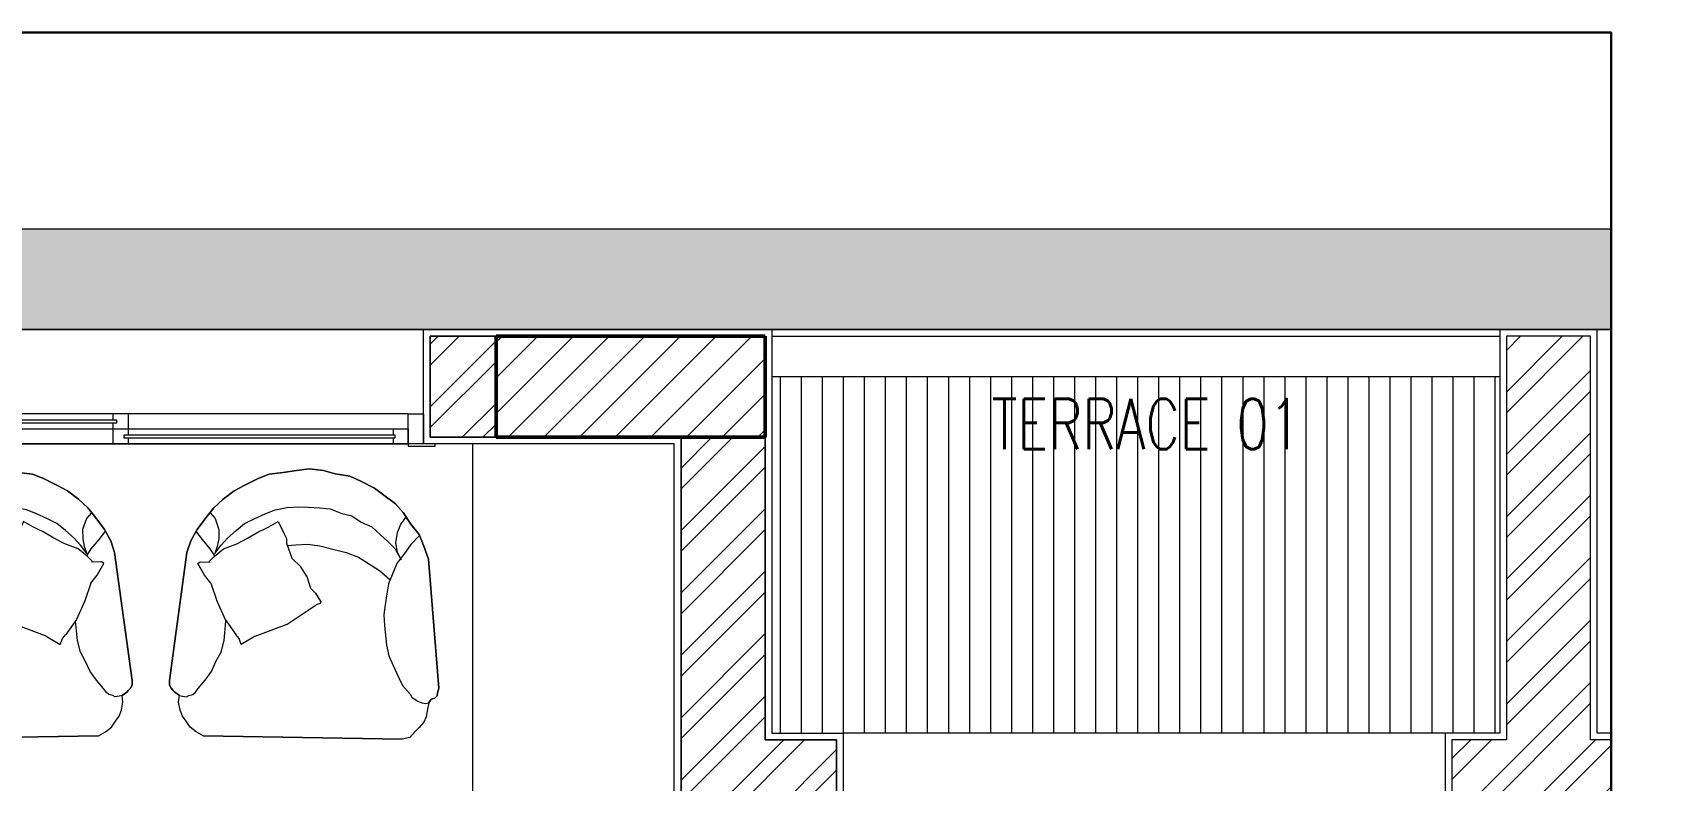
# Model space of a CAD drawing. Header units: metres. Extents: x 0 to 104350, y 982 to 43174.
# Drawn here: x 68935 to 73746, y 24393 to 26618 of the extents above; entities that cross this region are included whole.
import ezdxf
from ezdxf.xclip import XClip

# ---------------------------------------------------------------- set-up
doc = ezdxf.new("R2010")
doc.units = ezdxf.units.M
doc.header["$XCLIPFRAME"] = 2
doc.set_wipeout_variables(frame=1)
doc.linetypes.add('DASHED2', pattern=[0.375, 0.25, -0.125])
doc.linetypes.add('DOT2', pattern=[0.125, 0, -0.125])
doc.layers.get('0').update_dxf_attribs({"lineweight": 30})
for name, color, linetype, lineweight in [('A-ANNO-DIMS', 1, 'Continuous', 0), ('A-ANNO-HATCH', 9, 'Continuous', 9), ('A-CLNG-GRID', 2, 'Continuous', 5), ('A-ELEV-BACK', 1, 'Continuous', 0), ('A-FLOR-OVHD', 1, 'DASHED2', 0), ('A-FURN', 8, 'Continuous', 0), ('A-ROOM-NMBR', 1, 'Continuous', 0), ('A-WALL', 3, 'Continuous', 18), ('A-WINDOW', 10, 'Continuous', 5), ('G-ANNO-HATCH', 8, 'Continuous', 0), ('HATCH', 8, 'Continuous', 0), ('S-COLS', 52, 'Continuous', 9)]:
    doc.layers.add(name, color=color, linetype=linetype, lineweight=lineweight)
doc.styles.add('$2$08-M-BLDG-1_50', font='romans.shx', dxfattribs={"width": 0.75, "height": 150})
doc.styles.add('Al-Jazi-text-100', font='romans.shx', dxfattribs={"width": 0.75, "height": 150})
doc.dimstyles.new('Al-Jazi-DIM 100', dxfattribs={"dimtxt": 150, "dimasz": 120, "dimexe": 0, "dimexo": 150, "dimgap": 50, "dimtad": 1, "dimlfac": 0.001, "dimzin": 1, "dimdsep": 46, "dimtxsty": 'Al-Jazi-text-100', "dimblk": 'ARCHTICK', "dimcen": 150, "dimclrd": 1, "dimclre": 256, "dimclrt": 2, "dimadec": 0, "dimazin": 0, "dimtfac": 1, "dimtix": 1, "dimtmove": 2, "dimatfit": 2, "dimfxl": 150, "dimtfill": 1, "dimtolj": 1, "dimlwd": 5, "dimlwe": 5, "dimarcsym": 0})
pattern_1 = [(45, (-134304.42, 35283.02), (-92.807765, 92.807765), []), (45, (-134242.55, 35283.02), (-92.807765, 92.807765), [])]

# ---------------------------------------------------------------- blocks, each defined once
blk = doc.blocks.new('sofa-46')
at = {"linetype": 'Continuous'}
blk.add_wipeout([(-0.348, 0.7802), (-0.3643, 0.7695), (-0.3779, 0.7561), (-0.3834, 0.7453), (-0.3835, 0.7291), (-0.3792, 0.693), (-0.3728, 0.6397), (-0.3677, 0.5975), (-0.3634, 0.5612), (-0.3568, 0.5062), (-0.3514, 0.4613), (-0.33, 0.2832), (-0.3168, 0.2426), (-0.2955, 0.202), (-0.2394, 0.1259), (-0.2072, 0.096), (-0.1696, 0.066), (-0.1105, 0.0346), (-0.0486, 0.0058), (0, 0), (0.0458, -0.0084), (0.0917, -0.0142), (0.1403, -0.0091), (0.1809, 0.0014), (0.2323, 0.0091), (0.2702, 0.025), (0.319, 0.049), (0.3515, 0.073), (0.3923, 0.1025), (0.4195, 0.132), (0.4468, 0.1723), (0.4767, 0.2071), (0.4932, 0.2475), (0.5097, 0.2933), (0.5535, 0.7412), (0.5482, 0.7574), (0.5483, 0.7682), (0.5403, 0.7764), (0.5268, 0.7792), (0.5188, 0.7927), (0.511, 0.8414), (0.5031, 0.8604), (0.487, 0.8794), (0.4736, 0.893), (0.4549, 0.9147), (0.4279, 0.9203), (-0.2633, 0.9199), (-0.3094, 0.8906), (-0.3231, 0.8691), (-0.3367, 0.853), (-0.345, 0.8314), (-0.3506, 0.8045)], dxfattribs=at)
at = {"color": 0, "linetype": 'ByBlock'}
for p, q in [((-0.2877, 0.9066), (-0.3094, 0.8906)), ((-0.2877, 0.9066), (-0.3094, 0.8906)), ((-0.2633, 0.9199), (-0.2877, 0.9066)), ((-0.2633, 0.9199), (-0.2877, 0.9066)), ((0.4279, 0.9203), (-0.2633, 0.9199)), ((-0.2633, 0.9199), (0.4279, 0.9203)), ((0.4549, 0.9147), (0.4279, 0.9203)), ((0.4549, 0.9147), (0.4279, 0.9203)), ((0.4736, 0.893), (0.4549, 0.9147)), ((0.4736, 0.893), (0.4549, 0.9147)), ((-0.3367, 0.853), (-0.345, 0.8314)), ((-0.3367, 0.853), (-0.345, 0.8314)), ((-0.3231, 0.8691), (-0.3367, 0.853)), ((-0.3231, 0.8691), (-0.3367, 0.853)), ((-0.3094, 0.8906), (-0.3231, 0.8691)), ((-0.3094, 0.8906), (-0.3231, 0.8691)), ((0.487, 0.8794), (0.4736, 0.893)), ((0.487, 0.8794), (0.4736, 0.893)), ((0.5031, 0.8604), (0.487, 0.8794)), ((0.5031, 0.8604), (0.487, 0.8794)), ((0.511, 0.8414), (0.5031, 0.8604)), ((0.511, 0.8414), (0.5031, 0.8604)), ((-0.345, 0.8314), (-0.3506, 0.8045)), ((-0.345, 0.8314), (-0.3506, 0.8045)), ((-0.3506, 0.8045), (-0.348, 0.7802)), ((-0.3506, 0.8045), (-0.348, 0.7802)), ((0.4809, 0.7876), (0.4945, 0.7929)), ((0.4945, 0.7929), (0.508, 0.7955)), ((0.508, 0.7955), (0.5188, 0.7927)), ((0.5162, 0.809), (0.511, 0.8414)), ((0.5162, 0.809), (0.511, 0.8414)), ((0.5188, 0.7927), (0.5162, 0.809)), ((0.5188, 0.7927), (0.5162, 0.809)), ((0.5268, 0.7792), (0.5188, 0.7927)), ((0.5188, 0.7927), (0.5268, 0.7792)), ((-0.3834, 0.7453), (-0.3835, 0.7291)), ((-0.3835, 0.7291), (-0.3834, 0.7453)), ((-0.3779, 0.7561), (-0.3834, 0.7453)), ((-0.3834, 0.7453), (-0.3779, 0.7561)), ((-0.3698, 0.7641), (-0.3779, 0.7561)), ((-0.3779, 0.7561), (-0.3698, 0.7641)), ((-0.3643, 0.7695), (-0.3698, 0.7641)), ((-0.3698, 0.7641), (-0.3643, 0.7695)), ((-0.348, 0.7802), (-0.3643, 0.7695)), ((-0.3643, 0.7695), (-0.348, 0.7802)), ((-0.348, 0.7802), (-0.3372, 0.7828)), ((-0.3372, 0.7828), (-0.3237, 0.7854)), ((-0.3237, 0.7854), (-0.3156, 0.7799)), ((-0.3156, 0.7799), (-0.3022, 0.7771)), ((-0.3022, 0.7771), (-0.2941, 0.769)), ((-0.2941, 0.769), (-0.2834, 0.7554)), ((-0.2834, 0.7554), (-0.2593, 0.7255)), ((0.4128, 0.7044), (0.4265, 0.734)), ((0.4265, 0.734), (0.4538, 0.7635)), ((0.4538, 0.7635), (0.4592, 0.7743)), ((0.4592, 0.7743), (0.4674, 0.7796)), ((0.4674, 0.7796), (0.4809, 0.7876)), ((0.5097, 0.2933), (0.5535, 0.7412)), ((0.5535, 0.7412), (0.5097, 0.2933)), ((0.5403, 0.7764), (0.5268, 0.7792)), ((0.5268, 0.7792), (0.5403, 0.7764)), ((0.5483, 0.7682), (0.5403, 0.7764)), ((0.5403, 0.7764), (0.5483, 0.7682)), ((0.5482, 0.7574), (0.5483, 0.7682)), ((0.5483, 0.7682), (0.5482, 0.7574)), ((0.5535, 0.7412), (0.5482, 0.7574)), ((0.5482, 0.7574), (0.5535, 0.7412)), ((-0.3835, 0.7291), (-0.33, 0.2832)), ((-0.33, 0.2832), (-0.3835, 0.7291)), ((-0.2593, 0.7255), (-0.2379, 0.6956)), ((-0.2379, 0.6956), (-0.222, 0.6577)), ((0.3936, 0.6641), (0.4128, 0.7044)), ((-0.222, 0.6577), (-0.206, 0.6279)), ((-0.206, 0.6279), (-0.1955, 0.5873)), ((0.3688, 0.594), (0.3772, 0.6318)), ((0.3772, 0.6318), (0.3936, 0.6641)), ((-0.1955, 0.5873), (-0.1906, 0.5198)), ((-0.1934, 0.5144), (-0.1552, 0.5654)), ((-0.1443, 0.5789), (-0.1552, 0.5654)), ((-0.136, 0.6004), (-0.1443, 0.5789)), ((-0.0877, 0.5704), (-0.136, 0.6004)), ((-0.0877, 0.5704), (0.0227, 0.5263)), ((0.3602, 0.5266), (0.3688, 0.594)), ((-0.2235, 0.4498), (-0.1934, 0.5144)), ((0.0227, 0.5263), (0.1221, 0.4581)), ((0.3573, 0.4888), (0.3602, 0.5266)), ((0.1356, 0.4526), (0.1221, 0.4581)), ((0.1383, 0.4472), (0.1356, 0.4526)), ((0.3624, 0.4537), (0.3573, 0.4888)), ((0.3675, 0.4158), (0.3624, 0.4537)), ((-0.2456, 0.3879), (-0.2235, 0.4498)), ((0.1028, 0.4016), (0.089, 0.3612)), ((0.1028, 0.4016), (0.1191, 0.4176)), ((0.1191, 0.4176), (0.1383, 0.4472)), ((0.3727, 0.3807), (0.3675, 0.4158)), ((-0.2674, 0.3611), (-0.292, 0.3207)), ((-0.2456, 0.3879), (-0.2674, 0.3611)), ((0.089, 0.3612), (0.0672, 0.3262)), ((0.3399, 0.335), (0.3753, 0.3645)), ((0.3886, 0.3374), (0.3727, 0.3807)), ((-0.33, 0.2832), (-0.3168, 0.2426)), ((-0.3168, 0.2426), (-0.33, 0.2832)), ((-0.292, 0.3207), (-0.2839, 0.3153)), ((-0.2839, 0.3153), (-0.2488, 0.315)), ((-0.2355, 0.296), (-0.2542, 0.3151)), ((-0.2328, 0.2933), (-0.2491, 0.2691)), ((-0.2355, 0.296), (-0.2033, 0.2688)), ((-0.2249, 0.2608), (-0.2328, 0.2852)), ((-0.2328, 0.2852), (-0.2114, 0.2553)), ((0.0153, 0.2456), (0.0346, 0.2968)), ((0.0672, 0.3262), (0.0346, 0.2968)), ((0.2234, 0.2738), (0.2667, 0.2897)), ((0.2667, 0.2897), (0.302, 0.311)), ((0.302, 0.311), (0.3399, 0.335)), ((0.4018, 0.3076), (0.3886, 0.3374)), ((0.3934, 0.259), (0.4153, 0.2967)), ((0.4153, 0.2967), (0.4016, 0.2698)), ((0.4259, 0.275), (0.4018, 0.3076)), ((0.4153, 0.2967), (0.4129, 0.2926)), ((0.4129, 0.2926), (0.4131, 0.2924)), ((0.4131, 0.2924), (0.4153, 0.2967)), ((0.4932, 0.2475), (0.5097, 0.2933)), ((0.5097, 0.2933), (0.4932, 0.2475)), ((-0.3168, 0.2426), (-0.2955, 0.202)), ((-0.2955, 0.202), (-0.3168, 0.2426)), ((-0.2764, 0.2369), (-0.3009, 0.2074)), ((-0.2491, 0.2691), (-0.2764, 0.2369)), ((-0.2197, 0.2338), (-0.2249, 0.2608)), ((-0.2199, 0.2014), (-0.2197, 0.2338)), ((-0.2114, 0.2553), (-0.19, 0.2309)), ((-0.2033, 0.2688), (-0.1575, 0.2496)), ((-0.19, 0.2309), (-0.1605, 0.2037)), ((-0.1575, 0.2496), (-0.1198, 0.2304)), ((-0.1198, 0.2304), (-0.0849, 0.2085)), ((0.0042, 0.2079), (0.0152, 0.2294)), ((0.0152, 0.2294), (0.0153, 0.2456)), ((0.018, 0.2537), (0.0477, 0.2508)), ((0.0477, 0.2508), (0.0882, 0.2478)), ((0.0882, 0.2478), (0.1314, 0.2529)), ((0.1314, 0.2529), (0.1774, 0.2633)), ((0.1774, 0.2633), (0.2234, 0.2738)), ((0.3417, 0.2108), (0.3662, 0.2322)), ((0.3662, 0.2322), (0.3934, 0.259)), ((0.4016, 0.2698), (0.3959, 0.2374)), ((0.3959, 0.2374), (0.4011, 0.2023)), ((0.4473, 0.2425), (0.4259, 0.275)), ((0.4768, 0.2125), (0.4473, 0.2425)), ((0.4767, 0.2071), (0.4932, 0.2475)), ((0.4932, 0.2475), (0.4767, 0.2071)), ((-0.2955, 0.202), (-0.2661, 0.1612)), ((-0.2661, 0.1612), (-0.2955, 0.202)), ((-0.2337, 0.1637), (-0.2199, 0.2014)), ((-0.1605, 0.2037), (-0.131, 0.1792)), ((-0.131, 0.1792), (-0.0987, 0.1627)), ((-0.0849, 0.2085), (-0.058, 0.1948)), ((-0.058, 0.1948), (-0.0472, 0.1893)), ((-0.0472, 0.1893), (-0.015, 0.1702)), ((-0.015, 0.1702), (0.0042, 0.2079)), ((0.2739, 0.1681), (0.3118, 0.184)), ((0.3118, 0.184), (0.3417, 0.2108)), ((0.4011, 0.2023), (0.4117, 0.1725)), ((0.4117, 0.1725), (0.4304, 0.1481)), ((0.4195, 0.132), (0.4468, 0.1723)), ((0.4468, 0.1723), (0.4195, 0.132)), ((0.4468, 0.1723), (0.4767, 0.2071)), ((0.4767, 0.2071), (0.4468, 0.1723)), ((-0.2661, 0.1612), (-0.2394, 0.1259)), ((-0.2394, 0.1259), (-0.2661, 0.1612)), ((-0.2501, 0.1449), (-0.2337, 0.1637)), ((-0.2394, 0.1259), (-0.2072, 0.096)), ((-0.2072, 0.096), (-0.2394, 0.1259)), ((-0.0987, 0.1627), (-0.0584, 0.1435)), ((-0.0584, 0.1435), (-0.0261, 0.1298)), ((-0.0261, 0.1298), (0.0144, 0.1214)), ((0.0144, 0.1214), (0.0549, 0.1184)), ((0.0549, 0.1184), (0.09, 0.1181)), ((0.09, 0.1181), (0.1278, 0.1206)), ((0.1278, 0.1206), (0.1656, 0.123)), ((0.1656, 0.123), (0.2062, 0.1389)), ((0.2062, 0.1389), (0.2414, 0.1467)), ((0.2414, 0.1467), (0.2739, 0.1681)), ((0.3923, 0.1025), (0.4195, 0.132)), ((0.4195, 0.132), (0.3923, 0.1025)), ((-0.2072, 0.096), (-0.1696, 0.066)), ((-0.1696, 0.066), (-0.2072, 0.096)), ((-0.1696, 0.066), (-0.1347, 0.0469)), ((-0.1347, 0.0469), (-0.1696, 0.066)), ((0.319, 0.049), (0.3515, 0.073)), ((0.3515, 0.073), (0.319, 0.049)), ((0.3515, 0.073), (0.3923, 0.1025)), ((0.3923, 0.1025), (0.3515, 0.073)), ((-0.1347, 0.0469), (-0.0862, 0.0222)), ((-0.0862, 0.0222), (-0.1347, 0.0469)), ((-0.0862, 0.0222), (-0.0486, 0.0058)), ((-0.0486, 0.0058), (-0.0862, 0.0222)), ((-0.0486, 0.0058), (0, 0)), ((0, 0), (-0.0486, 0.0058)), ((0, 0), (0.0458, -0.0084)), ((0.0458, -0.0084), (0, 0)), ((0.1403, -0.0091), (0.1809, 0.0014)), ((0.1809, 0.0014), (0.1403, -0.0091)), ((0.1809, 0.0014), (0.2323, 0.0091)), ((0.2323, 0.0091), (0.1809, 0.0014)), ((0.2323, 0.0091), (0.2702, 0.025)), ((0.2702, 0.025), (0.2323, 0.0091)), ((0.2702, 0.025), (0.319, 0.049)), ((0.319, 0.049), (0.2702, 0.025)), ((0.0458, -0.0084), (0.0917, -0.0142)), ((0.0917, -0.0142), (0.0458, -0.0084)), ((0.0917, -0.0142), (0.1403, -0.0091)), ((0.1403, -0.0091), (0.0917, -0.0142))]:
    blk.add_line(p, q, dxfattribs=at)
blk = doc.blocks.new('*U124')
for p, q in [((-0.235, 0.0895), (1.475, 0.0895)), ((-0.235, 0.0448), (-0.235, 0.0895)), ((0.598, 0.0895), (0.598, 0.026)), ((0.643, 0.0895), (0.643, 0.071)), ((0.643, 0.063), (0.643, 0)), ((1.43, 0.0895), (1.43, 0.071)), ((1.43, 0.063), (1.43, 0.0448)), ((1.475, 0.0895), (1.475, 0.0448)), ((1.475, 0.0448), (-0.235, 0.0448)), ((1.475, 0.0448), (-0.235, 0.0448)), ((-0.235, 0.0448), (-0.235, 0)), ((-0.235, 0), (1.475, 0)), ((-0.19, 0.0445), (-0.19, 0.026)), ((-0.19, 0.018), (-0.19, 0)), ((0.598, 0.018), (0.598, 0)), ((1.475, 0), (1.475, 0.0448))]:
    blk.add_line(p, q)
for points in [[(-0.235, 0.0895), (-0.28, 0.0895), (-0.28, 0), (-0.235, 0)], [(-0.235, 0.0895), (1.475, 0.0895), (1.475, 0), (-0.235, 0)], [(0.6316, 0.071), (1.4363, 0.071), (1.4363, 0.063), (0.6316, 0.063)], [(1.475, 0.0895), (1.52, 0.0895), (1.52, 0), (1.475, 0)], [(-0.315, 0), (-0.235, 0), (-0.235, -0.0069), (-0.315, -0.0069)], [(-0.1963, 0.026), (0.6102, 0.026), (0.6102, 0.018), (-0.1963, 0.018)], [(1.555, 0), (1.475, 0), (1.475, -0.0069), (1.555, -0.0069)]]:
    blk.add_lwpolyline(points, close=True)
blk = doc.blocks.new('hjnhgfhgn')
at = {"layer": 'A-FLOR-OVHD'}
blk.add_lwpolyline([(102065.4, -9448.9), (106681, -9449.1), (106681.1, -9249.2), (119821.4, -9248.9), (119821.4, -9448.8), (124432.6, -9448.8), (124432.6, -9748.8), (119521.4, -9748.8), (119521.4, -9548.8), (118379, -9549.7), (118379.3, -9548.8), (116502.9, -9548.8), (116502.9, -9549.9), (110624.8, -9549.9), (110624.9, -9548.9), (107856.9, -9548.8), (107856.9, -9548.8), (106976.6, -9548.8), (106976.6, -9748.8), (102065.4, -9748.8)], close=True, dxfattribs=at)
blk = doc.blocks.new('B GF')
at = {"layer": 'A-ANNO-HATCH', "true_color": 0x939598}
h = blk.add_hatch(dxfattribs=at)
h.set_pattern_fill('AR-CONC', color=252, scale=50)
h.set_pattern_definition([(50, (0, -9699.07), (358.6301, -31.37607), [37.5, -412.5]), (355, (0, -9699.07), (-69.3757, 376.0961), [30, -330]), (100.45144, (29.9, -9701.7), (289.2544, 344.72), [31.8701, -350.57106]), (46.1842, (0, -9599.07), (533.6207, -82.7596), [56.25, -618.75]), (96.63564, (44.47, -9605.96), (467.331, 487.0593), [47.8052, -525.8569]), (351.18416, (0, -9599.07), (467.331, 487.0593), [45, -495]), (21, (50, -9624.07), (298.45353, -201.30945), [37.5, -412.5]), (326, (50, -9624.07), (121.6577, 362.575), [30, -330]), (71.45144, (74.87, -9640.84), (420.1112, 161.2656), [31.8701, -350.57106]), (37.5, (0, -9699.07), (6.07993, 166.44693), [0, -326, 0, -335, 0, -331.25]), (7.5, (0, -9699.07), (131.53477, 197.20586), [0, -191, 0, -318.5, 0, -126.25]), (327.5, (-111.5, -9699.07), (266.91122, -11.27744), [0, -125, 0, -390, 0, -517.5]), (317.5, (-161.5, -9699.07), (291.5931, 50.0525), [0, -162.5, 0, -259, 0, -367.5])])
h.paths.add_polyline_path([(161718.1, -9548.8), (161711.7, -9248.4), (163283.3, -9248.4), (163289.7, -9548.8)])
h.paths.add_polyline_path([(169559.5, -9748.8), (169559.5, -9448.8), (167070, -9448.8), (167070, -9248.8), (153928.5, -9249.1), (153930.7, -9449.1), (151437.9, -9448.8), (151435.8, -9748.8), (154229.7, -9748.8), (154229.7, -9548.8), (166691, -9548.9), (166691, -9748.9), (171671.1, -9748.8), (171671.1, -9748.8)])
at = {"layer": 'A-ELEV-BACK'}
blk.add_lwpolyline([(171671.1, -9448.8), (171671.1, -9748.8), (166691, -9748.9), (166691, -9548.9), (154229.6, -9548.8), (154229.6, -9748.8), (151435.8, -9748.8), (151435.8, -9448.8), (153929.6, -9449.1), (153929.6, -9249.1), (167070, -9248.8), (167070, -9448.8)], close=True, dxfattribs=at)
blk = doc.blocks.new('M_Concrete-Rectangular-Column - C4-300_800-556694-0-6-4th floor columns')
at = {"layer": 'S-COLS'}
h = blk.add_hatch(dxfattribs=at)
h.set_pattern_fill('FP_2', color=256, style=0, pattern_type=2)
h.set_pattern_definition([(315, (-13.9, -3.564), (0.053033, 0.053033), [])])
h.paths.add_polyline_path([(-0.15, -0.4), (0.15, -0.4), (0.15, 0.4), (-0.15, 0.4)])
at = {"layer": 'S-COLS', "lineweight": 50}
for p, q in [((0.15, 0.4), (-0.15, 0.4)), ((-0.15, 0.4), (-0.15, -0.4)), ((0.15, -0.4), (0.15, 0.4)), ((-0.15, -0.4), (0.15, -0.4))]:
    blk.add_line(p, q, dxfattribs=at)
blk = doc.blocks.new('Typical')
at = {"layer": 'S-COLS', "xscale": 1000, "yscale": 1000, "zscale": 1000, "rotation": 90}
blk.add_blockref('M_Concrete-Rectangular-Column - C4-300_800-556694-0-6-4th floor columns', (113184.7, -40436.4), dxfattribs=at)
blk = doc.blocks.new('_ArchTick')
at = {"color": 0, "linetype": 'ByBlock', "const_width": 0.15}
blk.add_lwpolyline([(-0.5, -0.5), (0.5, 0.5)], dxfattribs=at)
blk = doc.blocks.new('*D410')
at = {"layer": 'A-ANNO-DIMS', "linetype": 'DOT2', "lineweight": 5, "transparency": 16777216}
for p, q in [((67439.5, 25264.2), (67439.5, 23879.9)), ((70863.2, 25264.2), (70863.2, 23879.9))]:
    blk.add_line(p, q, dxfattribs=at)
at = {"layer": 'A-ANNO-DIMS', "color": 1, "lineweight": 5, "transparency": 16777216}
blk.add_line((67439.5, 23879.9), (70863.2, 23879.9), dxfattribs=at)
at = {"layer": 'Defpoints', "color": 0, "transparency": 16777216}
for p in [(67439.5, 25414.2), (70863.2, 25414.2), (70863.2, 23879.9)]:
    blk.add_point(p, dxfattribs=at)
at = {"layer": 'A-ANNO-DIMS', "color": 1, "lineweight": 5, "transparency": 16777216, "xscale": 120, "yscale": 120, "zscale": 120, "rotation": 180}
blk.add_blockref('_ArchTick', (67439.5, 23879.9), dxfattribs=at)
at = {"layer": 'A-ANNO-DIMS', "color": 1, "lineweight": 5, "transparency": 16777216, "xscale": 120, "yscale": 120, "zscale": 120}
blk.add_blockref('_ArchTick', (70863.2, 23879.9), dxfattribs=at)
at = {"layer": 'A-ANNO-DIMS', "color": 2, "transparency": 16777216, "insert": (69151.3, 24004.9), "char_height": 150, "attachment_point": 5, "style": 'Al-Jazi-text-100', "bg_fill": 3, "box_fill_scale": 1.1, "bg_fill_color": 256, "bg_fill_true_color": 13158600, "bg_fill_transparency": 0}
blk.add_mtext('\\A1;3.42', dxfattribs=at)

msp = doc.modelspace()

# ---------------------------------------------------------------- hatches: boundary and pattern name
at = {"layer": 'G-ANNO-HATCH'}
h = msp.add_hatch(dxfattribs=at)
h.set_pattern_fill('ANSI32', color=256, scale=350)
h.set_pattern_definition(pattern_1)
h.paths.add_polyline_path([(70313.245, 25714.173), (70117.545, 25714.173), (70117.545, 25414.174), (70313.245, 25414.174)])
h = msp.add_hatch(dxfattribs=at)
h.set_pattern_fill('ANSI32', color=256, scale=350)
h.set_pattern_definition(pattern_1)
h.paths.add_polyline_path([(73628.025, 24264.173), (73628.025, 24514.173), (73566.825, 24514.173), (73566.825, 25714.173), (73316.825, 25714.173), (73316.825, 24514.173), (73154.537, 24514.173), (73154.537, 24264.173), (73316.825, 24264.173), (73316.825, 21744.173), (73566.825, 21744.173), (73566.825, 24264.173)])
h = msp.add_hatch(dxfattribs=at)
h.set_pattern_fill('ANSI31', color=256, scale=500, angle=45)
h.set_pattern_definition([(90, (-74528.67, -30693.765), (-62.5, 0), [])])
h.paths.add_polyline_path([(71133.245, 24534.173), (71133.245, 25594.173), (73296.825, 25594.173), (73296.825, 24534.173)])
h = msp.add_hatch(dxfattribs=at)
h.set_pattern_fill('ANSI32', color=256, scale=350)
h.set_pattern_definition(pattern_1)
h.paths.add_polyline_path([(71325.533, 24514.173), (71113.245, 24514.173), (71113.245, 25414.173), (70863.245, 25414.173), (70863.245, 24264.173), (71325.533, 24264.173)])

# ---------------------------------------------------------------- linework, layer by layer
at = {"layer": 'A-CLNG-GRID'}
msp.add_lwpolyline([(73628.025, 24534.173), (73586.825, 24534.173), (73586.825, 25734.173), (73296.825, 25734.173), (73296.825, 24534.173), (73134.537, 24534.173), (73134.537, 24244.173), (73296.825, 24244.173), (73296.825, 21764.173), (72931.231, 21764.173), (72931.231, 21224.173), (73296.825, 21224.173), (73296.825, 17274.172)], dxfattribs=at)
at = {"layer": 'A-WALL'}
msp.add_lwpolyline([(73628.025, 24514.173), (73566.825, 24514.173), (73566.825, 25714.173), (73316.825, 25714.173), (73316.825, 24514.173), (73154.537, 24514.173), (73154.537, 24264.173), (73316.825, 24264.173), (73316.825, 21744.173), (72951.231, 21744.173), (72951.231, 21244.173), (73316.825, 21244.173), (73316.825, 17274.172)], dxfattribs=at)
at = {"layer": 'A-WINDOW'}
for p, q in [((67984.715, 25734.173), (70484.715, 25734.173)), ((71133.245, 25714.173), (73296.825, 25714.173)), ((71133.245, 25594.173), (73296.825, 25594.173))]:
    msp.add_line(p, q, dxfattribs=at)
msp.add_lwpolyline([(73134.537, 24534.173), (71345.533, 24534.173)], dxfattribs=at)
at = {"layer": 'HATCH'}
for points in [[(70837.651, 25714.173), (70117.545, 25714.173), (70117.545, 25414.174), (70313.245, 25414.174), (70313.245, 25714.173)], [(71325.533, 24514.173), (71113.245, 24514.173), (71113.245, 25414.173), (70863.245, 25414.173), (70863.245, 24264.173), (71325.533, 24264.173), (71325.533, 24514.173)]]:
    msp.add_lwpolyline(points, close=True, dxfattribs=at)
msp.add_lwpolyline([(73628.025, 24514.173), (73566.825, 24514.173), (73566.825, 25714.173), (73316.825, 25714.173), (73316.825, 24514.173), (73154.537, 24514.173), (73154.537, 24264.173), (73316.825, 24264.173), (73316.825, 21744.173), (73566.825, 21744.173), (73566.825, 24264.173), (73628.025, 24264.173)], dxfattribs=at)

# ---------------------------------------------------------------- block references
at = {"layer": 'A-FURN'}
for p, xscale, yscale, zscale, rotation in [((68893.635, 25308.657), 855.0197628463027, 855.0197628463027, 855.0197628463027, 180.9088538673016), ((69680.461, 25308.657), -855.0197628462754, 855.0197628462757, 855.0197628462879, 179.0911461326984)]:
    msp.add_blockref('sofa-46', p, dxfattribs=dict(at, xscale=xscale, yscale=yscale, zscale=zscale, rotation=rotation))
at = {"layer": 'A-WINDOW', "xscale": -1000.000000000002, "yscale": 1000.000000000002, "zscale": 1000.000000000002}
msp.add_blockref('*U124', (69817.545, 25394.174), dxfattribs=at)

# ---------------------------------------------------------------- texts
at = {"layer": 'A-ROOM-NMBR', "lineweight": 0, "insert": (72246.444, 25378.109), "char_height": 150, "width": 1444.80489, "attachment_point": 8, "line_spacing_factor": 0.9, "style": '$2$08-M-BLDG-1_50'}
msp.add_mtext('\\pxt10;TERRACE 01', dxfattribs=at)

# ---------------------------------------------------------------- next in the draw order: linework, layer by layer
msp.add_lwpolyline([(57299.914, 14508.598), (73628.025, 14508.598), (73628.025, 26618.05), (57299.914, 26618.05)], close=True)
at = {"layer": 'A-CLNG-GRID'}
msp.add_lwpolyline([(70097.545, 25734.173), (71133.245, 25734.173), (71133.245, 24534.173), (71345.533, 24534.173), (71345.533, 24244.173), (70843.245, 24244.173), (70843.245, 25394.174), (70097.545, 25394.174)], close=True, dxfattribs=at)
at = {"layer": 'A-WALL'}
msp.add_lwpolyline([(70117.545, 25714.173), (71113.245, 25714.173), (71113.245, 24514.173), (71325.533, 24514.173), (71325.533, 24264.173), (70863.245, 24264.173), (70863.245, 25414.174), (70117.545, 25414.174)], close=True, dxfattribs=at)

# ---------------------------------------------------------------- next in the draw order: block references
ref = msp.add_blockref('Typical', (-42471.441, 66000.567))
XClip(ref).set_block_clipping_path([(99771.3550347491, -51491.9684601382), (116099.4655573423, -39382.5165601852)])
at = {"layer": 'A-ELEV-BACK', "color": 4}
ref = msp.add_blockref('hjnhgfhgn', (-39807.192, 35283.021), dxfattribs=at)
XClip(ref).set_block_clipping_path([(97107.1068899558, -20774.4229380071), (113435.217412549, -8664.9710380541)])
at = {"layer": 'A-FLOR-OVHD'}
ref = msp.add_blockref('B GF', (-87055.806, 35283.021), dxfattribs=at)
XClip(ref).set_block_clipping_path([(144355.7199953097, -20774.4229380089), (160683.8305179029, -8664.9710380559)])

# ---------------------------------------------------------------- next in the draw order: dimensions: what is measured, and where the dimension line sits
at = {"layer": 'A-ANNO-DIMS'}
dim = msp.add_linear_dim(base=(70863.245, 23879.853), p1=(67439.454, 25414.174), p2=(70863.245, 25414.174), dimstyle='Al-Jazi-DIM 100', dxfattribs=at)
dim.commit()
dim.dimension.update_dxf_attribs({"geometry": '*D410', "text_midpoint": (69151.349, 24004.853)})

# ---------------------------------------------------------------- next in the draw order: linework, layer by layer
at = {"layer": 'A-FURN'}
msp.add_lwpolyline([(70843.245, 24279.174), (70843.245, 25394.174), (70243.245, 25394.174), (70243.245, 24279.174)], close=True, dxfattribs=at)

doc.saveas('drawing.dxf')
